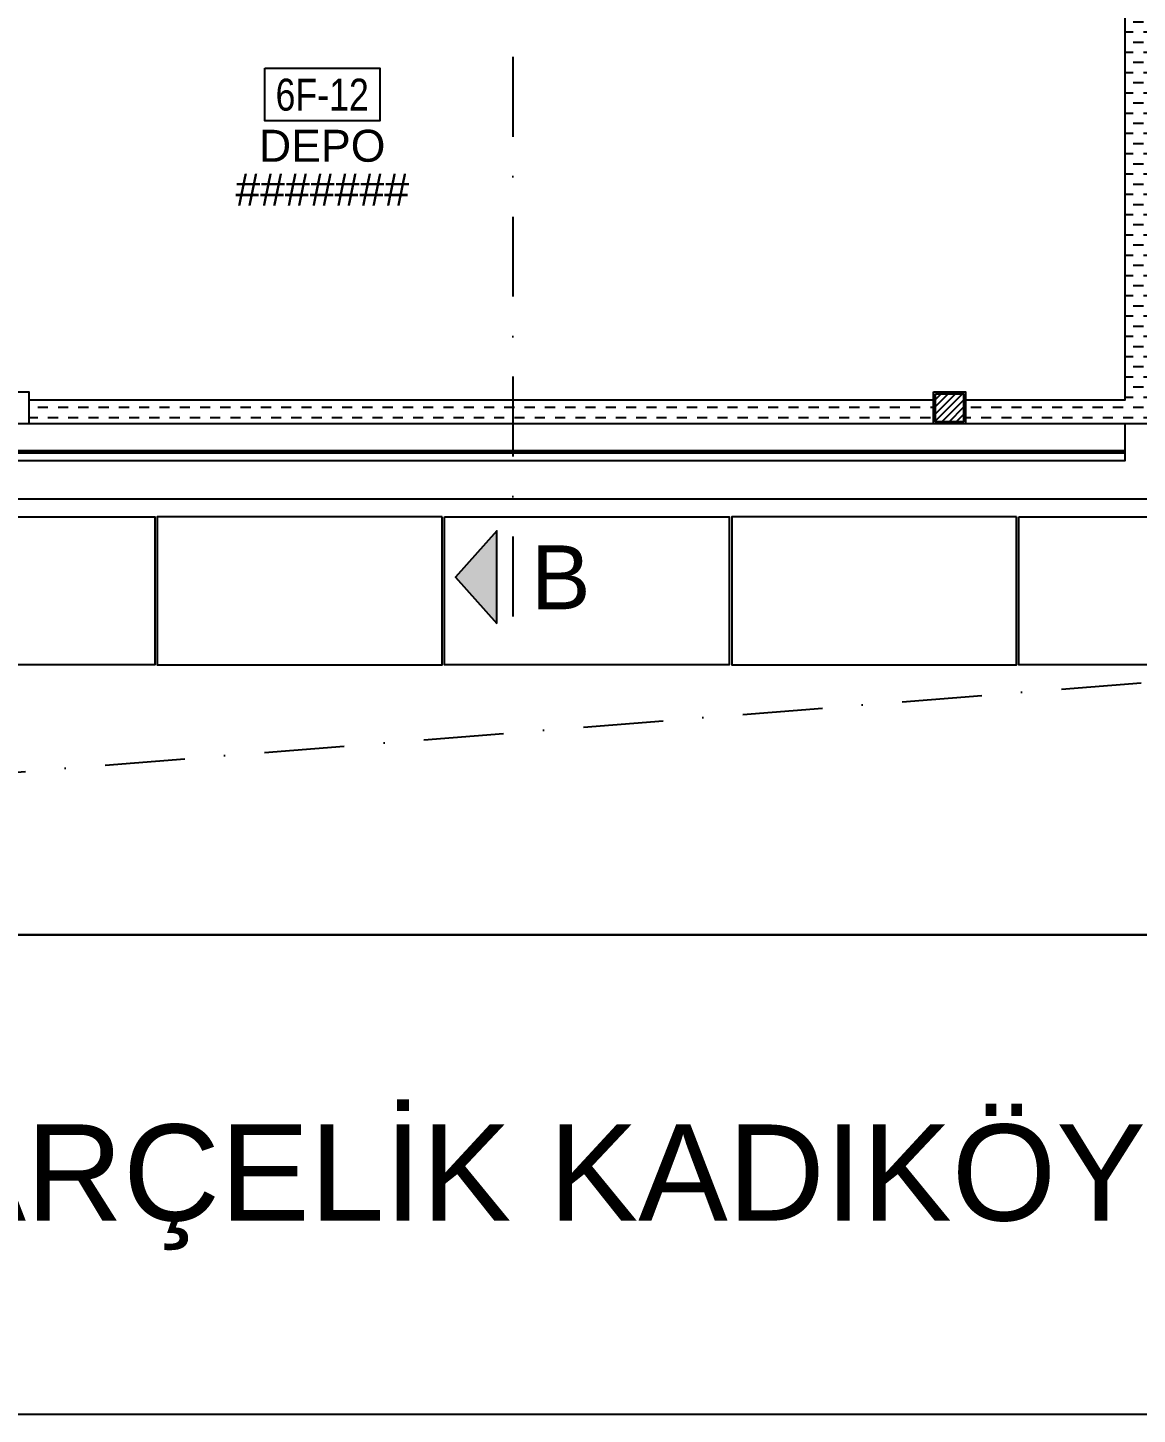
# Model space of a CAD drawing. Extents: x 58467 to 79089, y -33726 to -17391.
# Drawn here: x 76184 to 76879, y -21926 to -21058 of the extents above; entities that cross this region are included whole.
import ezdxf
from ezdxf.enums import TextEntityAlignment as Align

# ---------------------------------------------------------------- set-up
doc = ezdxf.new("R2010")
doc.units = 0
doc.header["$LTSCALE"] = 100
for name, pattern in [('DASHDOT', [1, 0.5, -0.25, 0, -0.25]), ('DOT', [0.25, 0, -0.25]), ('HIDDEN2', [0.1875, 0.125, -0.0625])]:
    doc.linetypes.add(name, pattern=pattern)
for name, color, linetype in [('3-cam', 4, 'Continuous'), ('BA_env_bound', 10, 'DASHDOT'), ('BA_hatch', 137, 'Continuous'), ('BA_layout', 11, 'Continuous'), ('BA_str_steel', 72, 'Continuous'), ('BA_symbol_ref', 22, 'Continuous'), ('BA_text_room', 12, 'Continuous'), ('BA_trace_down-str', 214, 'HIDDEN2'), ('BA_wall', 4, 'Continuous'), ('DTR', 24, 'Continuous'), ('Kompozit', 122, 'Continuous')]:
    doc.layers.add(name, color=color, linetype=linetype)
doc.styles.add('antet', font='arial.ttf')
doc.styles.add('text1', font='arial.ttf', dxfattribs={"height": 20})
doc.styles.add('text2', font='arial.ttf', dxfattribs={"width": 0.8})
pattern_1 = [(0, (32883.7307, 12448.2046), (6.35, 6.35), [6.35, -6.35])]

# ---------------------------------------------------------------- blocks, each defined once
blk = doc.blocks.new('6. kat kolonlar pl.')
at = {"layer": 'BA_hatch'}
h = blk.add_hatch(dxfattribs=at)
h.set_pattern_fill('ANSI31', color=256, style=0)
h.set_pattern_definition([(45, (-37725.6774, 37087.1898), (-2.24506403, 2.24506403), [])])
h.paths.add_polyline_path([(1079.75, -311.25), (1097.25, -311.25), (1097.25, -328.75), (1079.75, -328.75)])
at = {"layer": 'BA_str_steel'}
for points in [[(492, -310), (512, -310), (512, -330), (492, -330)], [(1078.5, -310), (1098.5, -310), (1098.5, -330), (1078.5, -330)], [(1079.75, -311.25), (1097.25, -311.25), (1097.25, -328.75), (1079.75, -328.75)]]:
    blk.add_lwpolyline(points, close=True, dxfattribs=at)
blk = doc.blocks.new('*U143')
blk.add_hatch(color=256).paths.add_polyline_path([(40, 29), (40, -29), (66, 0)])
at = {"linetype": 'DASHDOT'}
blk.add_lwpolyline([(30, -526), (30, 29)], dxfattribs=at)
blk.add_lwpolyline([(40, 29), (40, -29), (66, 0), (40, 29)])
at = {"linetype": 'Continuous', "style": 'text1'}
blk.add_attdef('A', text='', height=40, dxfattribs=at).set_placement((0, 0), align=Align.MIDDLE)
blk = doc.blocks.new('*U42')
blk.add_lwpolyline([(-36, 0), (36, 0), (36, -33), (-36, -33)], close=True)
at = {"color": 7, "style": 'text2', "width": 0.8}
blk.add_attdef('10000', text='', height=20, dxfattribs=at).set_placement((0, -16.5), align=Align.MIDDLE)
at = {"color": 7, "style": 'text1'}
for tag, p in [('MAHAL', (0, -48.5)), ('M²', (0, -75.9))]:
    blk.add_attdef(tag, text='', height=20, dxfattribs=at).set_placement(p, align=Align.MIDDLE)
blk = doc.blocks.new('A$C56216D09')
at = {"layer": '3-cam'}
for p, q in [((703.5, -2689.63, 1.31), (2046.01, -2689.63, 1.31)), ((703.71, -2689.13, 1.31), (2045.96, -2689.13, 1.31)), ((703.77, -2688.98, 1.31), (2045.96, -2688.98, 1.31)), ((2046.01, -2688.48, 1.31), (703.98, -2688.48, 1.31))]:
    blk.add_line(p, q, dxfattribs=at)
at = {"layer": '3-cam', "color": 1, "linetype": 'HIDDEN2', "ltscale": 5, "const_width": 0.152, "elevation": 1.31}
blk.add_lwpolyline([(703.74, -2689.06), (2045.96, -2689.06)], dxfattribs=at)
at = {"layer": 'DTR', "color": 252}
for p, q in [((703.54, -2689.53, 1.31), (2046.01, -2689.53, 1.31)), ((703.59, -2689.43, 1.31), (2046.01, -2689.43, 1.31)), ((703.63, -2689.33, 1.31), (2046.01, -2689.33, 1.31)), ((703.67, -2689.23, 1.31), (2046.01, -2689.23, 1.31)), ((703.81, -2688.88, 1.31), (2046.01, -2688.88, 1.31)), ((703.86, -2688.78, 1.31), (2046.01, -2688.78, 1.31)), ((703.9, -2688.68, 1.31), (2046.01, -2688.68, 1.31)), ((703.94, -2688.58, 1.31), (2046.01, -2688.58, 1.31))]:
    blk.add_line(p, q, dxfattribs=at)
at = {"layer": 'Kompozit', "elevation": 1.31}
for points in [[(92.26, -341.61), (104.14, -341.61), (103.94, -2132.48), (690.1, -2718.42), (2061.01, -2718.42), (2061.01, -2671.53)], [(127.84, -341.61), (127.84, -2122.71), (700.13, -2694.53), (2046.01, -2694.53), (2046.01, -2671.53)]]:
    blk.add_lwpolyline(points, dxfattribs=at)
at = {"layer": 'Kompozit'}
for points in [[(1260.19, -2729.82), (1438.49, -2729.82), (1438.49, -2822.42), (1260.19, -2822.42)], [(1618.29, -2729.82), (1439.99, -2729.82), (1439.99, -2822.42), (1618.29, -2822.42)], [(1619.79, -2729.82), (1798.09, -2729.82), (1798.09, -2822.42), (1619.79, -2822.42)], [(1977.9, -2729.82), (1799.6, -2729.82), (1799.6, -2822.42), (1977.9, -2822.42)], [(1979.4, -2729.82), (2157.7, -2729.82), (2157.7, -2822.42), (1979.4, -2822.42)]]:
    blk.add_lwpolyline(points, close=True, dxfattribs=at)

msp = doc.modelspace()

# ---------------------------------------------------------------- hatches: boundary and pattern name
at = {"layer": 'BA_hatch', "ltscale": 0.5}
h = msp.add_hatch(dxfattribs=at)
h.set_pattern_fill('DASH', color=256, scale=2, style=0)
h.set_pattern_definition(pattern_1)
h.paths.add_polyline_path([(76774.09, -20951.06), (76886.59, -20951.06), (76886.59, -21306.06), (76771.59, -21306.06), (76771.59, -21291.06), (76871.59, -21291.06), (76871.59, -20966.06), (76774.09, -20966.06)])
h = msp.add_hatch(dxfattribs=at)
h.set_pattern_fill('DASH', color=256, scale=2, style=0)
h.set_pattern_definition(pattern_1)
h.paths.add_polyline_path([(76185.09, -21306.06), (76751.59, -21306.06), (76751.59, -21291.06), (76185.09, -21291.06)])

# ---------------------------------------------------------------- linework, layer by layer
msp.add_line((74564.59, -21626.03), (79089.37, -21626.03))
msp.add_lwpolyline([(75892.05, -21926.03), (79089.37, -21926.03), (79089.37, -21626.03), (75892.05, -21626.03)], close=True)
at = {"layer": 'BA_env_bound'}
msp.add_lwpolyline([(76964.2, -18935.41), (76975.52, -18760.77), (74969.66, -18630.75), (74935.75, -21622.66), (76979.32, -21460.43)], dxfattribs=at)
at = {"layer": 'BA_layout'}
msp.add_lwpolyline([(74564.59, -21626.03), (74564.59, -18260.87), (79089.07, -18260.87), (79089.07, -21626.03)], close=True, dxfattribs=at)
at = {"layer": 'BA_wall'}
for points in [[(76886.59, -20951.06), (76886.59, -21306.06), (76185.09, -21306.06), (76185.09, -21306.06)], [(76771.59, -21291.06), (76871.59, -21291.06), (76871.59, -20966.06), (76774.09, -20966.06), (76774.09, -20951.06), (76871.59, -20951.06)], [(76185.09, -21291.06), (76751.59, -21291.06)]]:
    msp.add_lwpolyline(points, dxfattribs=at)

# ---------------------------------------------------------------- block references
msp.add_blockref('A$C56216D09', (74825.57, -18634.53, -1.31))
at = {"layer": 'BA_symbol_ref'}
ref = msp.add_blockref('*U143', (76518.18, -21402.15), dxfattribs=dict(at, rotation=180))
ref.add_attrib('A', 'B', dxfattribs={"layer": '0', "linetype": 'Continuous', "height": 40, "style": 'text1'}).set_placement((76518.18, -21402.15), align=Align.MIDDLE)
at = {"layer": 'BA_text_room', "color": 7}
msp.add_blockref('*U42', (76368.81, -21083.52), dxfattribs=at).add_auto_attribs({'10000': '6F-12', 'MAHAL': 'DEPO', 'M²': '#######'})
at = {"layer": 'BA_trace_down-str', "linetype": 'DOT', "ltscale": 0.1, "transparency": 33554687}
msp.add_blockref('6. kat kolonlar pl.', (75673.09, -20976.06), dxfattribs=at)

# ---------------------------------------------------------------- texts
at = {"style": 'antet'}
msp.add_text('ARÇELİK KADIKÖY PROJESİ', height=60.2112, dxfattribs=at).set_placement((77267.69, -21804.82), align=Align.RIGHT)

doc.saveas('drawing.dxf')
